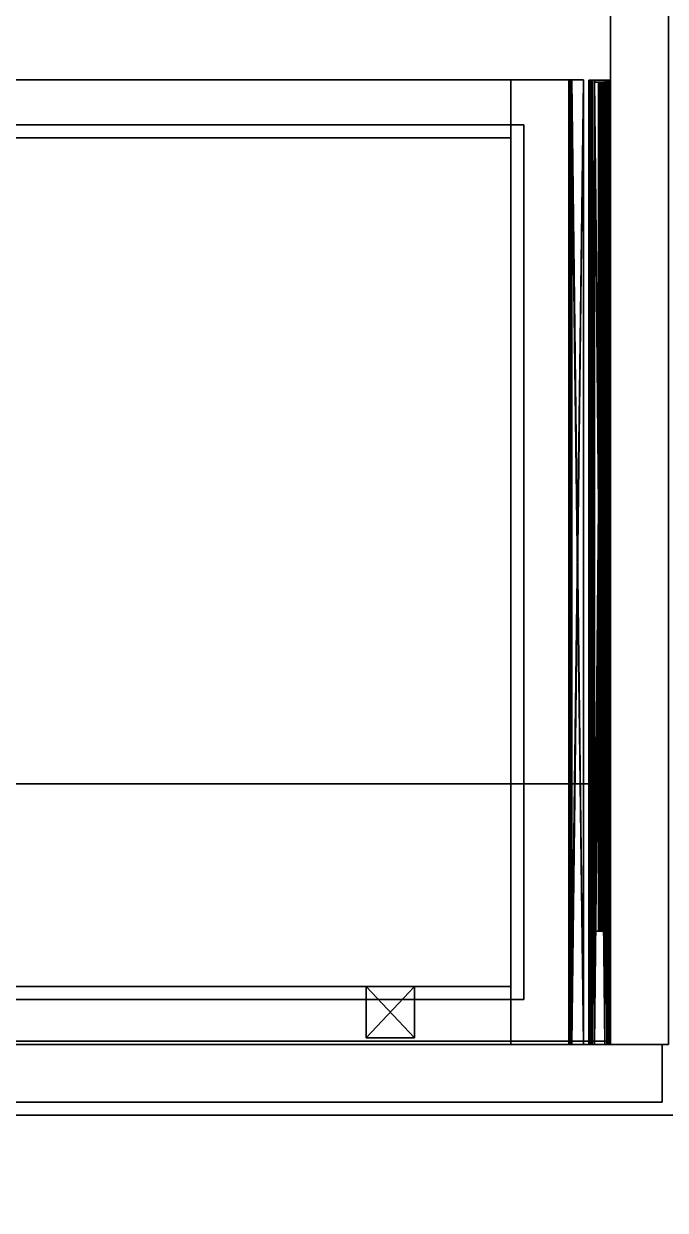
# Model space of a CAD drawing. Extents: x 0 to 5304, y -4676 to 0.
# Drawn here: x 4803.4 to 5002.9, y -1749.6 to -1380.5 of the extents above; entities that cross this region are included whole.
import ezdxf

# ---------------------------------------------------------------- set-up
doc = ezdxf.new("R2010")
doc.units = 0
for name, color, linetype in [('LAYER0', 7, 'CONTINUOUS'), ('LAYER10', 7, 'CONTINUOUS'), ('LAYER150', 45, 'CONTINUOUS'), ('LAYER20', 7, 'CONTINUOUS'), ('LAYER22', 7, 'CONTINUOUS'), ('LAYER24', 45, 'CONTINUOUS'), ('LAYER25', 7, 'CONTINUOUS'), ('LAYER26', 7, 'CONTINUOUS'), ('LAYER27', 253, 'CONTINUOUS'), ('LAYER32', 7, 'CONTINUOUS'), ('LAYER33', 254, 'CONTINUOUS'), ('LAYER35', 7, 'CONTINUOUS'), ('LAYER36', 7, 'CONTINUOUS')]:
    doc.layers.add(name, color=color, linetype=linetype)

msp = doc.modelspace()

# ---------------------------------------------------------------- linework, layer by layer
at = {"layer": 'LAYER0'}
for points, invisible_edges in [([(5113.88, -1170), (2029.89, -3014), (2029.89, -1170), (5113.88, -1170)], 1), ([(5263.88, -4676.25), (2029.89, -3014), (5113.88, -1170), (5263.88, -4676.25)], 7), ([(2029.89, -3014, 5), (5263.88, -4676.25, 5), (2029.89, -1170, 5), (2029.89, -3014, 5)], 3), ([(2029.89, -1170, 5), (5263.88, -4676.25, 5), (5113.88, -1170, 5), (2029.89, -1170, 5)], 3)]:
    msp.add_3dface(points, dxfattribs=dict(at, invisible_edges=invisible_edges))
at = {"layer": 'LAYER10', "invisible_edges": 1}
for points in [[(4985.885, -1320, 226), (4321.885, -1698, 226), (4321.885, -1320, 226), (4985.885, -1320, 226)], [(4321.885, -1698, 226), (4985.885, -1320, 226), (4985.885, -1698, 226), (4321.885, -1698, 226)], [(4985.885, -1698, 244), (4321.885, -1320, 244), (4321.885, -1698, 244), (4985.885, -1698, 244)], [(4321.885, -1320, 244), (4985.885, -1698, 244), (4985.885, -1320, 244), (4321.885, -1320, 244)], [(4985.885, -1320, 226), (4985.885, -1698, 244), (4985.885, -1698, 226), (4985.885, -1320, 226)], [(4985.885, -1698, 244), (4985.885, -1320, 226), (4985.885, -1320, 244), (4985.885, -1698, 244)], [(4985.885, -1698, 244), (4321.885, -1698, 226), (4985.885, -1698, 226), (4985.885, -1698, 244)], [(4321.885, -1698, 226), (4985.885, -1698, 244), (4321.885, -1698, 244), (4321.885, -1698, 226)]]:
    msp.add_3dface(points, dxfattribs=at)
at = {"layer": 'LAYER150'}
for points, invisible_edges in [([(5253.885, -1320, 525), (3600.885, -1720, 525), (3600.885, -1320, 525), (5253.885, -1320, 525)], 1), ([(3600.885, -1720, 525), (5253.885, -1320, 525), (5098.885, -1720, 525), (3600.885, -1720, 525)], 3), ([(5098.885, -1720, 543), (3600.885, -1320, 543), (3600.885, -1720, 543), (5098.885, -1720, 543)], 1), ([(3600.885, -1320, 543), (5098.885, -1720, 543), (5253.885, -1320, 543), (3600.885, -1320, 543)], 3), ([(5098.885, -1720, 543), (3600.885, -1720, 525), (5098.885, -1720, 525), (5098.885, -1720, 543)], 1), ([(3600.885, -1720, 525), (5098.885, -1720, 543), (3600.885, -1720, 543), (3600.885, -1720, 525)], 1)]:
    msp.add_3dface(points, dxfattribs=dict(at, invisible_edges=invisible_edges))
at = {"layer": 'LAYER20', "invisible_edges": 1}
for points in [[(4985.885, -1320, 225), (4985.885, -1698, 525), (4985.885, -1320, 525), (4985.885, -1320, 225)], [(4985.885, -1698, 525), (4985.885, -1320, 225), (4985.885, -1698, 225), (4985.885, -1698, 525)], [(4985.885, -1320, 225), (5003.885, -1698, 225), (4985.885, -1698, 225), (4985.885, -1320, 225)], [(5003.885, -1698, 225), (4985.885, -1320, 225), (5003.885, -1320, 225), (5003.885, -1698, 225)], [(5003.885, -1320, 525), (4985.885, -1698, 525), (5003.885, -1698, 525), (5003.885, -1320, 525)], [(4985.885, -1698, 525), (5003.885, -1320, 525), (4985.885, -1320, 525), (4985.885, -1698, 525)], [(5003.885, -1698, 225), (4985.885, -1698, 525), (4985.885, -1698, 225), (5003.885, -1698, 225)], [(4985.885, -1698, 525), (5003.885, -1698, 225), (5003.885, -1698, 525), (4985.885, -1698, 525)]]:
    msp.add_3dface(points, dxfattribs=at)
at = {"layer": 'LAYER22', "invisible_edges": 1}
for points in [[(4985.885, -1617, 506.5), (4321.885, -1697, 506.5), (4321.885, -1617, 506.5), (4985.885, -1617, 506.5)], [(4321.885, -1697, 506.5), (4985.885, -1617, 506.5), (4985.885, -1697, 506.5), (4321.885, -1697, 506.5)], [(4321.885, -1617, 524.5), (4985.885, -1617, 506.5), (4321.885, -1617, 506.5), (4321.885, -1617, 524.5)], [(4985.885, -1617, 506.5), (4321.885, -1617, 524.5), (4985.885, -1617, 524.5), (4985.885, -1617, 506.5)], [(4985.885, -1697, 524.5), (4321.885, -1617, 524.5), (4321.885, -1697, 524.5), (4985.885, -1697, 524.5)], [(4321.885, -1617, 524.5), (4985.885, -1697, 524.5), (4985.885, -1617, 524.5), (4321.885, -1617, 524.5)], [(4985.885, -1617, 506.5), (4985.885, -1697, 524.5), (4985.885, -1697, 506.5), (4985.885, -1617, 506.5)], [(4985.885, -1697, 524.5), (4985.885, -1617, 506.5), (4985.885, -1617, 524.5), (4985.885, -1697, 524.5)], [(4985.885, -1697, 524.5), (4321.885, -1697, 506.5), (4985.885, -1697, 506.5), (4985.885, -1697, 524.5)], [(4321.885, -1697, 506.5), (4985.885, -1697, 524.5), (4321.885, -1697, 524.5), (4321.885, -1697, 506.5)]]:
    msp.add_3dface(points, dxfattribs=at)
at = {"layer": 'LAYER24', "invisible_edges": 1}
for points in [[(4305.885, -1698, 522), (5001.885, -1698, 228), (4305.885, -1698, 228), (4305.885, -1698, 522)], [(5001.885, -1698, 228), (4305.885, -1698, 522), (5001.885, -1698, 522), (5001.885, -1698, 228)], [(4305.885, -1716, 228), (5001.885, -1698, 228), (5001.885, -1716, 228), (4305.885, -1716, 228)], [(5001.885, -1698, 228), (4305.885, -1716, 228), (4305.885, -1698, 228), (5001.885, -1698, 228)], [(4305.885, -1698, 522), (5001.885, -1716, 522), (5001.885, -1698, 522), (4305.885, -1698, 522)], [(5001.885, -1716, 522), (4305.885, -1698, 522), (4305.885, -1716, 522), (5001.885, -1716, 522)], [(5001.885, -1716, 522), (5001.885, -1698, 228), (5001.885, -1698, 522), (5001.885, -1716, 522)], [(5001.885, -1698, 228), (5001.885, -1716, 522), (5001.885, -1716, 228), (5001.885, -1698, 228)], [(5001.885, -1716, 522), (4305.885, -1716, 228), (5001.885, -1716, 228), (5001.885, -1716, 522)], [(4305.885, -1716, 228), (5001.885, -1716, 522), (4305.885, -1716, 522), (4305.885, -1716, 228)]]:
    msp.add_3dface(points, dxfattribs=at)
at = {"layer": 'LAYER25', "invisible_edges": 1}
for points in [[(4954.885, -1398, 500), (4352.885, -1398, 250), (4352.885, -1398, 500), (4954.885, -1398, 500)], [(4352.885, -1398, 250), (4954.885, -1398, 500), (4954.885, -1398, 250), (4352.885, -1398, 250)], [(4954.885, -1416, 250), (4352.885, -1398, 250), (4954.885, -1398, 250), (4954.885, -1416, 250)], [(4352.885, -1398, 250), (4954.885, -1416, 250), (4352.885, -1416, 250), (4352.885, -1398, 250)], [(4352.885, -1416, 500), (4954.885, -1398, 500), (4352.885, -1398, 500), (4352.885, -1416, 500)], [(4954.885, -1398, 500), (4352.885, -1416, 500), (4954.885, -1416, 500), (4954.885, -1398, 500)], [(4954.885, -1398, 500), (4954.885, -1416, 250), (4954.885, -1398, 250), (4954.885, -1398, 500)], [(4954.885, -1416, 250), (4954.885, -1398, 500), (4954.885, -1416, 500), (4954.885, -1416, 250)], [(4954.885, -1416, 250), (4352.885, -1416, 500), (4352.885, -1416, 250), (4954.885, -1416, 250)], [(4352.885, -1416, 500), (4954.885, -1416, 250), (4954.885, -1416, 500), (4352.885, -1416, 500)]]:
    msp.add_3dface(points, dxfattribs=at)
at = {"layer": 'LAYER26', "invisible_edges": 1}
for points in [[(4352.885, -1680, 250), (4954.885, -1698, 250), (4352.885, -1698, 250), (4352.885, -1680, 250)], [(4954.885, -1698, 250), (4352.885, -1680, 250), (4954.885, -1680, 250), (4954.885, -1698, 250)], [(4954.885, -1680, 500), (4352.885, -1698, 500), (4954.885, -1698, 500), (4954.885, -1680, 500)], [(4352.885, -1698, 500), (4954.885, -1680, 500), (4352.885, -1680, 500), (4352.885, -1698, 500)], [(4352.885, -1680, 250), (4954.885, -1680, 500), (4954.885, -1680, 250), (4352.885, -1680, 250)], [(4954.885, -1680, 500), (4352.885, -1680, 250), (4352.885, -1680, 500), (4954.885, -1680, 500)], [(4954.885, -1680, 500), (4954.885, -1698, 250), (4954.885, -1680, 250), (4954.885, -1680, 500)], [(4954.885, -1698, 250), (4954.885, -1680, 500), (4954.885, -1698, 500), (4954.885, -1698, 250)], [(4352.885, -1698, 500), (4954.885, -1698, 250), (4954.885, -1698, 500), (4352.885, -1698, 500)], [(4954.885, -1698, 250), (4352.885, -1698, 500), (4352.885, -1698, 250), (4954.885, -1698, 250)]]:
    msp.add_3dface(points, dxfattribs=at)
at = {"layer": 'LAYER27'}
for points in [[(4924.885, -1696, 360), (4909.885, -1696, 360), (4924.885, -1680, 360), (4924.885, -1696, 360)], [(4924.885, -1680, 360), (4909.885, -1696, 360), (4909.885, -1680, 360), (4924.885, -1680, 360)], [(4924.885, -1680, 360), (4909.885, -1680, 360), (4924.885, -1680, 375), (4924.885, -1680, 360)], [(4924.885, -1680, 375), (4909.885, -1680, 360), (4909.885, -1680, 375), (4924.885, -1680, 375)], [(4924.885, -1680, 375), (4909.885, -1680, 375), (4924.885, -1696, 375), (4924.885, -1680, 375)], [(4924.885, -1696, 375), (4909.885, -1680, 375), (4909.885, -1696, 375), (4924.885, -1696, 375)], [(4909.885, -1696, 360), (4909.885, -1696, 375), (4909.885, -1680, 360), (4909.885, -1696, 360)], [(4909.885, -1680, 360), (4909.885, -1696, 375), (4909.885, -1680, 375), (4909.885, -1680, 360)], [(4924.885, -1680, 360), (4924.885, -1680, 375), (4924.885, -1696, 360), (4924.885, -1680, 360)], [(4924.885, -1696, 360), (4924.885, -1680, 375), (4924.885, -1696, 375), (4924.885, -1696, 360)], [(4924.885, -1696, 360), (4924.885, -1696, 375), (4909.885, -1696, 360), (4924.885, -1696, 360)], [(4909.885, -1696, 360), (4924.885, -1696, 375), (4909.885, -1696, 375), (4909.885, -1696, 360)]]:
    msp.add_3dface(points, dxfattribs=at)
at = {"layer": 'LAYER32', "invisible_edges": 1}
for points in [[(4954.885, -1698, 250), (4972.885, -1398, 250), (4972.885, -1698, 250), (4954.885, -1698, 250)], [(4972.885, -1398, 250), (4954.885, -1698, 250), (4954.885, -1398, 250), (4972.885, -1398, 250)], [(4954.885, -1398, 500), (4972.885, -1398, 250), (4954.885, -1398, 250), (4954.885, -1398, 500)], [(4972.885, -1398, 250), (4954.885, -1398, 500), (4972.885, -1398, 500), (4972.885, -1398, 250)], [(4954.885, -1398, 500), (4972.885, -1698, 500), (4972.885, -1398, 500), (4954.885, -1398, 500)], [(4972.885, -1698, 500), (4954.885, -1398, 500), (4954.885, -1698, 500), (4972.885, -1698, 500)], [(4954.885, -1698, 250), (4954.885, -1398, 500), (4954.885, -1398, 250), (4954.885, -1698, 250)], [(4954.885, -1398, 500), (4954.885, -1698, 250), (4954.885, -1698, 500), (4954.885, -1398, 500)], [(4972.885, -1698, 500), (4972.885, -1398, 250), (4972.885, -1398, 500), (4972.885, -1698, 500)], [(4972.885, -1398, 250), (4972.885, -1698, 500), (4972.885, -1698, 250), (4972.885, -1398, 250)], [(4972.885, -1698, 500), (4954.885, -1698, 250), (4972.885, -1698, 250), (4972.885, -1698, 500)], [(4954.885, -1698, 250), (4972.885, -1698, 500), (4954.885, -1698, 500), (4954.885, -1698, 250)]]:
    msp.add_3dface(points, dxfattribs=at)
at = {"layer": 'LAYER33'}
for points in [[(4972.935, -1698, 364.3), (4972.935, -1398, 364.3), (4973.135, -1398, 363.74), (4972.935, -1698, 364.3)], [(4972.935, -1698, 364.3), (4973.135, -1398, 363.74), (4973.135, -1698, 363.74), (4972.935, -1698, 364.3)], [(4973.135, -1698, 386.74), (4973.135, -1398, 386.74), (4972.935, -1398, 386.19), (4973.135, -1698, 386.74)], [(4973.135, -1698, 386.74), (4972.935, -1398, 386.19), (4972.935, -1698, 386.19), (4973.135, -1698, 386.74)], [(4972.935, -1698, 364.3), (4972.935, -1698, 386.19), (4972.935, -1398, 386.19), (4972.935, -1698, 364.3)], [(4972.935, -1698, 364.3), (4972.935, -1398, 386.19), (4972.935, -1398, 364.3), (4972.935, -1698, 364.3)], [(4973.135, -1698, 363.74), (4973.135, -1398, 363.74), (4973.615, -1398, 363.5), (4973.135, -1698, 363.74)], [(4973.135, -1698, 363.74), (4973.615, -1398, 363.5), (4973.615, -1698, 363.5), (4973.135, -1698, 363.74)], [(4973.615, -1698, 386.98), (4973.615, -1398, 386.98), (4973.135, -1398, 386.74), (4973.615, -1698, 386.98)], [(4973.615, -1698, 386.98), (4973.135, -1398, 386.74), (4973.135, -1698, 386.74), (4973.615, -1698, 386.98)], [(4977.435, -1698, 363.5), (4973.615, -1698, 363.5), (4973.615, -1398, 363.5), (4977.435, -1698, 363.5)], [(4977.435, -1698, 363.5), (4973.615, -1398, 363.5), (4977.435, -1398, 363.5), (4977.435, -1698, 363.5)], [(4973.615, -1698, 386.98), (4977.435, -1698, 386.98), (4977.435, -1398, 386.98), (4973.615, -1698, 386.98)], [(4973.615, -1698, 386.98), (4977.435, -1398, 386.98), (4973.615, -1398, 386.98), (4973.615, -1698, 386.98)], [(4973.825, -1698, 364.53), (4977.435, -1698, 364.53), (4977.435, -1398, 364.53), (4973.825, -1698, 364.53)], [(4973.825, -1698, 364.53), (4977.435, -1398, 364.53), (4973.825, -1398, 364.53), (4973.825, -1698, 364.53)], [(4973.825, -1698, 385.94), (4973.825, -1698, 364.53), (4973.825, -1398, 364.53), (4973.825, -1698, 385.94)], [(4973.825, -1698, 385.94), (4973.825, -1398, 364.53), (4973.825, -1398, 385.94), (4973.825, -1698, 385.94)], [(4977.435, -1698, 385.94), (4973.825, -1698, 385.94), (4973.825, -1398, 385.94), (4977.435, -1698, 385.94)], [(4977.435, -1698, 385.94), (4973.825, -1398, 385.94), (4977.435, -1398, 385.94), (4977.435, -1698, 385.94)], [(4977.435, -1698, 364.53), (4977.435, -1698, 363.5), (4977.435, -1398, 363.5), (4977.435, -1698, 364.53)], [(4977.435, -1698, 364.53), (4977.435, -1398, 363.5), (4977.435, -1398, 364.53), (4977.435, -1698, 364.53)], [(4977.435, -1698, 386.98), (4977.435, -1698, 385.94), (4977.435, -1398, 385.94), (4977.435, -1698, 386.98)], [(4977.435, -1698, 386.98), (4977.435, -1398, 385.94), (4977.435, -1398, 386.98), (4977.435, -1698, 386.98)]]:
    msp.add_3dface(points, dxfattribs=at)
at = {"layer": 'LAYER35'}
for points in [[(4979.075, -1398.01, 358.7), (4979.075, -1698, 358.7), (4979.605, -1698, 357.14), (4979.075, -1398.01, 358.7)], [(4979.075, -1398.01, 358.7), (4979.605, -1698, 357.14), (4979.605, -1398.01, 357.14), (4979.075, -1398.01, 358.7)], [(4979.075, -1698, 360.9), (4979.075, -1698, 358.7), (4979.075, -1398.01, 358.7), (4979.075, -1698, 360.9)], [(4979.075, -1698, 360.9), (4979.075, -1398.01, 358.7), (4979.075, -1398.01, 360.9), (4979.075, -1698, 360.9)], [(4979.965, -1698, 360.9), (4979.075, -1698, 360.9), (4979.075, -1398.01, 360.9), (4979.965, -1698, 360.9)], [(4979.965, -1698, 360.9), (4979.075, -1398.01, 360.9), (4979.965, -1398.01, 360.9), (4979.965, -1698, 360.9)], [(4979.075, -1698, 396), (4979.965, -1698, 396), (4979.965, -1398.01, 396), (4979.075, -1698, 396)], [(4979.075, -1698, 396), (4979.965, -1398.01, 396), (4979.075, -1398.01, 396), (4979.075, -1698, 396)], [(4979.075, -1698, 399.3), (4979.075, -1698, 396), (4979.075, -1398.01, 396), (4979.075, -1698, 399.3)], [(4979.075, -1698, 399.3), (4979.075, -1398.01, 396), (4979.075, -1398.01, 399.3), (4979.075, -1698, 399.3)], [(4979.605, -1398.01, 400.85), (4979.605, -1698, 400.85), (4979.075, -1698, 399.3), (4979.605, -1398.01, 400.85)], [(4979.605, -1398.01, 400.85), (4979.075, -1698, 399.3), (4979.075, -1398.01, 399.3), (4979.605, -1398.01, 400.85)], [(4979.075, -1698, 396), (4979.075, -1398.01, 396), (4979.965, -1398.01, 396), (4979.075, -1698, 396)], [(4979.075, -1698, 399.3), (4979.075, -1398.01, 399.3), (4979.075, -1398.01, 396), (4979.075, -1698, 399.3)], [(4979.605, -1398.01, 400.85), (4979.075, -1398.01, 399.3), (4979.075, -1698, 399.3), (4979.605, -1398.01, 400.85)], [(4979.605, -1398.01, 400.85), (4979.075, -1698, 399.3), (4979.605, -1698, 400.85), (4979.605, -1398.01, 400.85)], [(4979.075, -1698, 399.3), (4979.075, -1398.01, 396), (4979.075, -1698, 396), (4979.075, -1698, 399.3)], [(4979.075, -1698, 396), (4979.965, -1398.01, 396), (4979.965, -1698, 396), (4979.075, -1698, 396)], [(4979.965, -1698, 360.9), (4979.075, -1398.01, 360.9), (4979.075, -1698, 360.9), (4979.965, -1698, 360.9)], [(4979.075, -1698, 360.9), (4979.075, -1398.01, 358.7), (4979.075, -1698, 358.7), (4979.075, -1698, 360.9)], [(4979.075, -1398.01, 358.7), (4979.605, -1698, 357.14), (4979.075, -1698, 358.7), (4979.075, -1398.01, 358.7)], [(4979.965, -1698, 360.9), (4979.965, -1398.01, 360.9), (4979.075, -1398.01, 360.9), (4979.965, -1698, 360.9)], [(4979.075, -1698, 360.9), (4979.075, -1398.01, 360.9), (4979.075, -1398.01, 358.7), (4979.075, -1698, 360.9)], [(4979.075, -1398.01, 358.7), (4979.605, -1398.01, 357.14), (4979.605, -1698, 357.14), (4979.075, -1398.01, 358.7)], [(4979.605, -1398.01, 357.14), (4979.605, -1698, 357.14), (4980.865, -1698, 356.5), (4979.605, -1398.01, 357.14)], [(4979.605, -1398.01, 357.14), (4980.865, -1698, 356.5), (4980.865, -1398.01, 356.5), (4979.605, -1398.01, 357.14)], [(4980.865, -1698, 401.5), (4979.605, -1698, 400.85), (4979.605, -1398.01, 400.85), (4980.865, -1698, 401.5)], [(4980.865, -1698, 401.5), (4979.605, -1398.01, 400.85), (4980.865, -1398.01, 401.5), (4980.865, -1698, 401.5)], [(4980.865, -1698, 401.5), (4980.865, -1398.01, 401.5), (4979.605, -1398.01, 400.85), (4980.865, -1698, 401.5)], [(4980.865, -1698, 401.5), (4979.605, -1398.01, 400.85), (4979.605, -1698, 400.85), (4980.865, -1698, 401.5)], [(4979.605, -1398.01, 357.14), (4980.865, -1698, 356.5), (4979.605, -1698, 357.14), (4979.605, -1398.01, 357.14)], [(4979.605, -1398.01, 357.14), (4980.865, -1398.01, 356.5), (4980.865, -1698, 356.5), (4979.605, -1398.01, 357.14)], [(4979.965, -1698, 358.7), (4979.965, -1398.01, 358.7), (4980.235, -1398.01, 357.92), (4979.965, -1698, 358.7)], [(4979.965, -1698, 358.7), (4980.235, -1398.01, 357.92), (4980.235, -1698, 357.92), (4979.965, -1698, 358.7)], [(4979.965, -1698, 358.7), (4979.965, -1698, 360.9), (4979.965, -1398.01, 360.9), (4979.965, -1698, 358.7)], [(4979.965, -1698, 358.7), (4979.965, -1398.01, 360.9), (4979.965, -1398.01, 358.7), (4979.965, -1698, 358.7)], [(4980.235, -1698, 400.08), (4980.235, -1398.01, 400.08), (4979.965, -1398.01, 399.3), (4980.235, -1698, 400.08)], [(4980.235, -1698, 400.08), (4979.965, -1398.01, 399.3), (4979.965, -1698, 399.3), (4980.235, -1698, 400.08)], [(4979.965, -1698, 396), (4979.965, -1698, 399.3), (4979.965, -1398.01, 399.3), (4979.965, -1698, 396)], [(4979.965, -1698, 396), (4979.965, -1398.01, 399.3), (4979.965, -1398.01, 396), (4979.965, -1698, 396)], [(4979.965, -1698, 396), (4979.965, -1398.01, 396), (4979.965, -1398.01, 399.3), (4979.965, -1698, 396)], [(4980.235, -1698, 400.08), (4979.965, -1398.01, 399.3), (4980.235, -1398.01, 400.08), (4980.235, -1698, 400.08)], [(4979.965, -1698, 396), (4979.965, -1398.01, 399.3), (4979.965, -1698, 399.3), (4979.965, -1698, 396)], [(4980.235, -1698, 400.08), (4979.965, -1698, 399.3), (4979.965, -1398.01, 399.3), (4980.235, -1698, 400.08)], [(4979.965, -1698, 358.7), (4979.965, -1398.01, 360.9), (4979.965, -1698, 360.9), (4979.965, -1698, 358.7)], [(4979.965, -1698, 358.7), (4980.235, -1698, 357.92), (4980.235, -1398.01, 357.92), (4979.965, -1698, 358.7)], [(4979.965, -1698, 358.7), (4979.965, -1398.01, 358.7), (4979.965, -1398.01, 360.9), (4979.965, -1698, 358.7)], [(4979.965, -1698, 358.7), (4980.235, -1398.01, 357.92), (4979.965, -1398.01, 358.7), (4979.965, -1698, 358.7)], [(4980.235, -1698, 357.92), (4980.235, -1398.01, 357.92), (4980.865, -1398.01, 357.6), (4980.235, -1698, 357.92)], [(4980.235, -1698, 357.92), (4980.865, -1398.01, 357.6), (4980.865, -1698, 357.6), (4980.235, -1698, 357.92)], [(4980.865, -1698, 400.4), (4980.865, -1398.01, 400.4), (4980.235, -1398.01, 400.08), (4980.865, -1698, 400.4)], [(4980.865, -1698, 400.4), (4980.235, -1398.01, 400.08), (4980.235, -1698, 400.08), (4980.865, -1698, 400.4)], [(4980.865, -1698, 400.4), (4980.235, -1398.01, 400.08), (4980.865, -1398.01, 400.4), (4980.865, -1698, 400.4)], [(4980.865, -1698, 400.4), (4980.235, -1698, 400.08), (4980.235, -1398.01, 400.08), (4980.865, -1698, 400.4)], [(4980.235, -1698, 357.92), (4980.865, -1698, 357.6), (4980.865, -1398.01, 357.6), (4980.235, -1698, 357.92)], [(4980.235, -1698, 357.92), (4980.865, -1398.01, 357.6), (4980.235, -1398.01, 357.92), (4980.235, -1698, 357.92)], [(4980.855, -1398.66, 360.69), (4980.855, -1662.84, 360.69), (4983.395, -1662.84, 360.29), (4980.855, -1398.66, 360.69)], [(4980.855, -1398.66, 360.69), (4983.395, -1662.84, 360.29), (4983.395, -1398.66, 360.29), (4980.855, -1398.66, 360.69)], [(4980.915, -1398.66, 361.72), (4980.915, -1662.84, 361.72), (4980.855, -1662.84, 360.69), (4980.915, -1398.66, 361.72)], [(4980.915, -1398.66, 361.72), (4980.855, -1662.84, 360.69), (4980.855, -1398.66, 360.69), (4980.915, -1398.66, 361.72)], [(4980.855, -1398.66, 386.9), (4980.855, -1662.84, 386.9), (4980.915, -1662.84, 385.87), (4980.855, -1398.66, 386.9)], [(4980.855, -1398.66, 386.9), (4980.915, -1662.84, 385.87), (4980.915, -1398.66, 385.87), (4980.855, -1398.66, 386.9)], [(4983.395, -1398.66, 387.3), (4983.395, -1662.84, 387.3), (4980.855, -1662.84, 386.9), (4983.395, -1398.66, 387.3)], [(4983.395, -1398.66, 387.3), (4980.855, -1662.84, 386.9), (4980.855, -1398.66, 386.9), (4983.395, -1398.66, 387.3)], [(4983.395, -1398.66, 387.3), (4980.855, -1662.84, 386.9), (4983.395, -1662.84, 387.3), (4983.395, -1398.66, 387.3)], [(4980.855, -1398.66, 386.9), (4980.915, -1662.84, 385.87), (4980.855, -1662.84, 386.9), (4980.855, -1398.66, 386.9)], [(4980.855, -1398.66, 360.69), (4983.395, -1662.84, 360.29), (4980.855, -1662.84, 360.69), (4980.855, -1398.66, 360.69)], [(4980.915, -1398.66, 361.72), (4980.855, -1662.84, 360.69), (4980.915, -1662.84, 361.72), (4980.915, -1398.66, 361.72)], [(4980.855, -1398.66, 386.9), (4980.915, -1398.66, 385.87), (4980.915, -1662.84, 385.87), (4980.855, -1398.66, 386.9)], [(4983.395, -1398.66, 387.3), (4980.855, -1398.66, 386.9), (4980.855, -1662.84, 386.9), (4983.395, -1398.66, 387.3)], [(4980.855, -1398.66, 360.69), (4983.395, -1398.66, 360.29), (4983.395, -1662.84, 360.29), (4980.855, -1398.66, 360.69)], [(4980.915, -1398.66, 361.72), (4980.855, -1398.66, 360.69), (4980.855, -1662.84, 360.69), (4980.915, -1398.66, 361.72)], [(4984.085, -1698, 357.6), (4980.865, -1698, 357.6), (4980.865, -1398.01, 357.6), (4984.085, -1698, 357.6)], [(4984.085, -1698, 357.6), (4980.865, -1398.01, 357.6), (4984.085, -1398.01, 357.6), (4984.085, -1698, 357.6)], [(4980.865, -1698, 356.5), (4984.085, -1698, 356.5), (4984.085, -1398.01, 356.5), (4980.865, -1698, 356.5)], [(4980.865, -1698, 356.5), (4984.085, -1398.01, 356.5), (4980.865, -1398.01, 356.5), (4980.865, -1698, 356.5)], [(4980.865, -1698, 400.4), (4984.085, -1698, 400.4), (4984.085, -1398.01, 400.4), (4980.865, -1698, 400.4)], [(4980.865, -1698, 400.4), (4984.085, -1398.01, 400.4), (4980.865, -1398.01, 400.4), (4980.865, -1698, 400.4)], [(4984.085, -1698, 401.5), (4980.865, -1698, 401.5), (4980.865, -1398.01, 401.5), (4984.085, -1698, 401.5)], [(4984.085, -1698, 401.5), (4980.865, -1398.01, 401.5), (4984.085, -1398.01, 401.5), (4984.085, -1698, 401.5)], [(4984.085, -1698, 401.5), (4984.085, -1398.01, 401.5), (4980.865, -1398.01, 401.5), (4984.085, -1698, 401.5)], [(4980.865, -1698, 400.4), (4980.865, -1398.01, 400.4), (4984.085, -1398.01, 400.4), (4980.865, -1698, 400.4)], [(4984.085, -1698, 401.5), (4980.865, -1398.01, 401.5), (4980.865, -1698, 401.5), (4984.085, -1698, 401.5)], [(4980.865, -1698, 400.4), (4984.085, -1398.01, 400.4), (4984.085, -1698, 400.4), (4980.865, -1698, 400.4)], [(4984.085, -1698, 357.6), (4980.865, -1398.01, 357.6), (4980.865, -1698, 357.6), (4984.085, -1698, 357.6)], [(4980.865, -1698, 356.5), (4984.085, -1398.01, 356.5), (4984.085, -1698, 356.5), (4980.865, -1698, 356.5)], [(4984.085, -1698, 357.6), (4984.085, -1398.01, 357.6), (4980.865, -1398.01, 357.6), (4984.085, -1698, 357.6)], [(4980.865, -1698, 356.5), (4980.865, -1398.01, 356.5), (4984.085, -1398.01, 356.5), (4980.865, -1698, 356.5)], [(4983.455, -1398.66, 361.33), (4983.455, -1662.84, 361.33), (4980.915, -1662.84, 361.72), (4983.455, -1398.66, 361.33)], [(4983.455, -1398.66, 361.33), (4980.915, -1662.84, 361.72), (4980.915, -1398.66, 361.72), (4983.455, -1398.66, 361.33)], [(4980.915, -1398.66, 385.87), (4980.915, -1662.84, 385.87), (4983.415, -1662.84, 386.26), (4980.915, -1398.66, 385.87)], [(4980.915, -1398.66, 385.87), (4983.415, -1662.84, 386.26), (4983.415, -1398.66, 386.26), (4980.915, -1398.66, 385.87)], [(4980.915, -1398.66, 385.87), (4983.415, -1662.84, 386.26), (4980.915, -1662.84, 385.87), (4980.915, -1398.66, 385.87)], [(4983.455, -1398.66, 361.33), (4980.915, -1662.84, 361.72), (4983.455, -1662.84, 361.33), (4983.455, -1398.66, 361.33)], [(4980.915, -1398.66, 385.87), (4983.415, -1398.66, 386.26), (4983.415, -1662.84, 386.26), (4980.915, -1398.66, 385.87)], [(4983.455, -1398.66, 361.33), (4980.915, -1398.66, 361.72), (4980.915, -1662.84, 361.72), (4983.455, -1398.66, 361.33)], [(4982.155, -1398.66, 367.28), (4982.155, -1662.84, 367.28), (4982.545, -1662.84, 365.82), (4982.155, -1398.66, 367.28)], [(4982.155, -1398.66, 367.28), (4982.545, -1662.84, 365.82), (4982.545, -1398.66, 365.82), (4982.155, -1398.66, 367.28)], [(4982.155, -1398.66, 367.28), (4982.155, -1398.66, 373.15), (4982.155, -1662.84, 373.15), (4982.155, -1398.66, 367.28)], [(4982.155, -1398.66, 367.28), (4982.155, -1662.84, 373.15), (4982.155, -1662.84, 367.28), (4982.155, -1398.66, 367.28)], [(4982.545, -1398.66, 374.62), (4982.545, -1662.84, 374.62), (4982.155, -1662.84, 373.15), (4982.545, -1398.66, 374.62)], [(4982.545, -1398.66, 374.62), (4982.155, -1662.84, 373.15), (4982.155, -1398.66, 373.15), (4982.545, -1398.66, 374.62)], [(4982.545, -1398.66, 374.62), (4982.155, -1662.84, 373.15), (4982.545, -1662.84, 374.62), (4982.545, -1398.66, 374.62)], [(4982.155, -1398.66, 367.28), (4982.155, -1662.84, 367.28), (4982.155, -1662.84, 373.15), (4982.155, -1398.66, 367.28)], [(4982.155, -1398.66, 367.28), (4982.545, -1662.84, 365.82), (4982.155, -1662.84, 367.28), (4982.155, -1398.66, 367.28)], [(4982.155, -1398.66, 367.28), (4982.155, -1662.84, 373.15), (4982.155, -1398.66, 373.15), (4982.155, -1398.66, 367.28)], [(4982.545, -1398.66, 374.62), (4982.155, -1398.66, 373.15), (4982.155, -1662.84, 373.15), (4982.545, -1398.66, 374.62)], [(4982.155, -1398.66, 367.28), (4982.545, -1398.66, 365.82), (4982.545, -1662.84, 365.82), (4982.155, -1398.66, 367.28)], [(4982.545, -1398.66, 365.82), (4982.545, -1662.84, 365.82), (4983.585, -1662.84, 364.85), (4982.545, -1398.66, 365.82)], [(4982.545, -1398.66, 365.82), (4983.585, -1662.84, 364.85), (4983.585, -1398.66, 364.85), (4982.545, -1398.66, 365.82)], [(4983.585, -1398.66, 383.18), (4983.585, -1662.84, 383.18), (4982.545, -1662.84, 374.62), (4983.585, -1398.66, 383.18)], [(4983.585, -1398.66, 383.18), (4982.545, -1662.84, 374.62), (4982.545, -1398.66, 374.62), (4983.585, -1398.66, 383.18)], [(4983.585, -1398.66, 383.18), (4982.545, -1662.84, 374.62), (4983.585, -1662.84, 383.18), (4983.585, -1398.66, 383.18)], [(4982.545, -1398.66, 365.82), (4983.585, -1662.84, 364.85), (4982.545, -1662.84, 365.82), (4982.545, -1398.66, 365.82)], [(4983.585, -1398.66, 383.18), (4982.545, -1398.66, 374.62), (4982.545, -1662.84, 374.62), (4983.585, -1398.66, 383.18)], [(4982.545, -1398.66, 365.82), (4983.585, -1398.66, 364.85), (4983.585, -1662.84, 364.85), (4982.545, -1398.66, 365.82)], [(4983.285, -1662.84, 374.04), (4983.285, -1398.66, 374.04), (4983.055, -1398.66, 373.15), (4983.285, -1662.84, 374.04)], [(4983.285, -1662.84, 374.04), (4983.055, -1398.66, 373.15), (4983.055, -1662.84, 373.15), (4983.285, -1662.84, 374.04)], [(4983.055, -1398.66, 373.15), (4983.055, -1398.66, 367.28), (4983.055, -1662.84, 367.28), (4983.055, -1398.66, 373.15)], [(4983.055, -1398.66, 373.15), (4983.055, -1662.84, 367.28), (4983.055, -1662.84, 373.15), (4983.055, -1398.66, 373.15)], [(4983.055, -1662.84, 367.28), (4983.055, -1398.66, 367.28), (4983.285, -1398.66, 366.39), (4983.055, -1662.84, 367.28)], [(4983.055, -1662.84, 367.28), (4983.285, -1398.66, 366.39), (4983.285, -1662.84, 366.39), (4983.055, -1662.84, 367.28)], [(4983.285, -1662.84, 374.04), (4983.055, -1662.84, 373.15), (4983.055, -1398.66, 373.15), (4983.285, -1662.84, 374.04)], [(4983.055, -1398.66, 373.15), (4983.055, -1662.84, 373.15), (4983.055, -1662.84, 367.28), (4983.055, -1398.66, 373.15)], [(4983.055, -1662.84, 367.28), (4983.285, -1662.84, 366.39), (4983.285, -1398.66, 366.39), (4983.055, -1662.84, 367.28)], [(4983.055, -1398.66, 373.15), (4983.055, -1662.84, 367.28), (4983.055, -1398.66, 367.28), (4983.055, -1398.66, 373.15)], [(4983.285, -1662.84, 374.04), (4983.055, -1398.66, 373.15), (4983.285, -1398.66, 374.04), (4983.285, -1662.84, 374.04)], [(4983.055, -1662.84, 367.28), (4983.285, -1398.66, 366.39), (4983.055, -1398.66, 367.28), (4983.055, -1662.84, 367.28)], [(4983.915, -1662.84, 374.63), (4983.915, -1398.66, 374.63), (4983.285, -1398.66, 374.04), (4983.915, -1662.84, 374.63)], [(4983.915, -1662.84, 374.63), (4983.285, -1398.66, 374.04), (4983.285, -1662.84, 374.04), (4983.915, -1662.84, 374.63)], [(4983.285, -1662.84, 366.39), (4983.285, -1398.66, 366.39), (4983.915, -1398.66, 365.81), (4983.285, -1662.84, 366.39)], [(4983.285, -1662.84, 366.39), (4983.915, -1398.66, 365.81), (4983.915, -1662.84, 365.81), (4983.285, -1662.84, 366.39)], [(4983.915, -1662.84, 374.63), (4983.285, -1662.84, 374.04), (4983.285, -1398.66, 374.04), (4983.915, -1662.84, 374.63)], [(4983.285, -1662.84, 366.39), (4983.915, -1662.84, 365.81), (4983.915, -1398.66, 365.81), (4983.285, -1662.84, 366.39)], [(4983.915, -1662.84, 374.63), (4983.285, -1398.66, 374.04), (4983.915, -1398.66, 374.63), (4983.915, -1662.84, 374.63)], [(4983.285, -1662.84, 366.39), (4983.915, -1398.66, 365.81), (4983.285, -1398.66, 366.39), (4983.285, -1662.84, 366.39)], [(4984.385, -1398.66, 386.83), (4984.385, -1662.84, 386.83), (4983.395, -1662.84, 387.3), (4984.385, -1398.66, 386.83)], [(4984.385, -1398.66, 386.83), (4983.395, -1662.84, 387.3), (4983.395, -1398.66, 387.3), (4984.385, -1398.66, 386.83)], [(4984.415, -1398.66, 360.73), (4983.395, -1398.66, 360.29), (4983.395, -1662.84, 360.29), (4984.415, -1398.66, 360.73)], [(4984.415, -1398.66, 360.73), (4983.395, -1662.84, 360.29), (4984.415, -1662.84, 360.73), (4984.415, -1398.66, 360.73)], [(4984.385, -1398.66, 386.83), (4983.395, -1662.84, 387.3), (4984.385, -1662.84, 386.83), (4984.385, -1398.66, 386.83)], [(4984.415, -1398.66, 360.73), (4984.415, -1662.84, 360.73), (4983.395, -1662.84, 360.29), (4984.415, -1398.66, 360.73)], [(4984.385, -1398.66, 386.83), (4983.395, -1398.66, 387.3), (4983.395, -1662.84, 387.3), (4984.385, -1398.66, 386.83)], [(4984.415, -1398.66, 360.73), (4983.395, -1662.84, 360.29), (4983.395, -1398.66, 360.29), (4984.415, -1398.66, 360.73)], [(4983.755, -1398.66, 386.09), (4983.415, -1398.66, 386.26), (4983.415, -1662.84, 386.26), (4983.755, -1398.66, 386.09)], [(4983.755, -1398.66, 386.09), (4983.415, -1662.84, 386.26), (4983.755, -1662.84, 386.09), (4983.755, -1398.66, 386.09)], [(4983.755, -1398.66, 386.09), (4983.755, -1662.84, 386.09), (4983.415, -1662.84, 386.26), (4983.755, -1398.66, 386.09)], [(4983.755, -1398.66, 386.09), (4983.415, -1662.84, 386.26), (4983.415, -1398.66, 386.26), (4983.755, -1398.66, 386.09)], [(4983.455, -1662.84, 361.33), (4983.455, -1398.66, 361.33), (4983.785, -1398.66, 361.47), (4983.455, -1662.84, 361.33)], [(4983.455, -1662.84, 361.33), (4983.785, -1398.66, 361.47), (4983.785, -1662.84, 361.47), (4983.455, -1662.84, 361.33)], [(4983.455, -1662.84, 361.33), (4983.785, -1662.84, 361.47), (4983.785, -1398.66, 361.47), (4983.455, -1662.84, 361.33)], [(4983.455, -1662.84, 361.33), (4983.785, -1398.66, 361.47), (4983.455, -1398.66, 361.33), (4983.455, -1662.84, 361.33)], [(4983.805, -1398.66, 364.65), (4983.585, -1398.66, 364.85), (4983.585, -1662.84, 364.85), (4983.805, -1398.66, 364.65)], [(4983.805, -1398.66, 364.65), (4983.585, -1662.84, 364.85), (4983.805, -1662.84, 364.65), (4983.805, -1398.66, 364.65)], [(4983.585, -1662.84, 383.18), (4983.585, -1398.66, 383.18), (4983.805, -1398.66, 383.39), (4983.585, -1662.84, 383.18)], [(4983.585, -1662.84, 383.18), (4983.805, -1398.66, 383.39), (4983.805, -1662.84, 383.39), (4983.585, -1662.84, 383.18)], [(4983.585, -1662.84, 383.18), (4983.805, -1662.84, 383.39), (4983.805, -1398.66, 383.39), (4983.585, -1662.84, 383.18)], [(4983.805, -1398.66, 364.65), (4983.805, -1662.84, 364.65), (4983.585, -1662.84, 364.85), (4983.805, -1398.66, 364.65)], [(4983.585, -1662.84, 383.18), (4983.805, -1398.66, 383.39), (4983.585, -1398.66, 383.18), (4983.585, -1662.84, 383.18)], [(4983.805, -1398.66, 364.65), (4983.585, -1662.84, 364.85), (4983.585, -1398.66, 364.85), (4983.805, -1398.66, 364.65)], [(4983.895, -1662.84, 385.7), (4983.895, -1398.66, 385.7), (4983.755, -1398.66, 386.09), (4983.895, -1662.84, 385.7)], [(4983.895, -1662.84, 385.7), (4983.755, -1398.66, 386.09), (4983.755, -1662.84, 386.09), (4983.895, -1662.84, 385.7)], [(4983.895, -1662.84, 385.7), (4983.755, -1662.84, 386.09), (4983.755, -1398.66, 386.09), (4983.895, -1662.84, 385.7)], [(4983.895, -1662.84, 385.7), (4983.755, -1398.66, 386.09), (4983.895, -1398.66, 385.7), (4983.895, -1662.84, 385.7)], [(4983.785, -1398.66, 361.47), (4983.895, -1398.66, 361.85), (4983.895, -1662.84, 361.85), (4983.785, -1398.66, 361.47)], [(4983.785, -1398.66, 361.47), (4983.895, -1662.84, 361.85), (4983.785, -1662.84, 361.47), (4983.785, -1398.66, 361.47)], [(4983.785, -1398.66, 361.47), (4983.785, -1662.84, 361.47), (4983.895, -1662.84, 361.85), (4983.785, -1398.66, 361.47)], [(4983.785, -1398.66, 361.47), (4983.895, -1662.84, 361.85), (4983.895, -1398.66, 361.85), (4983.785, -1398.66, 361.47)], [(4983.895, -1662.84, 364.34), (4983.895, -1398.66, 364.34), (4983.805, -1398.66, 364.65), (4983.895, -1662.84, 364.34)], [(4983.895, -1662.84, 364.34), (4983.805, -1398.66, 364.65), (4983.805, -1662.84, 364.65), (4983.895, -1662.84, 364.34)], [(4983.805, -1662.84, 383.39), (4983.805, -1398.66, 383.39), (4983.895, -1398.66, 383.7), (4983.805, -1662.84, 383.39)], [(4983.805, -1662.84, 383.39), (4983.895, -1398.66, 383.7), (4983.895, -1662.84, 383.7), (4983.805, -1662.84, 383.39)], [(4983.805, -1662.84, 383.39), (4983.895, -1662.84, 383.7), (4983.895, -1398.66, 383.7), (4983.805, -1662.84, 383.39)], [(4983.895, -1662.84, 364.34), (4983.805, -1662.84, 364.65), (4983.805, -1398.66, 364.65), (4983.895, -1662.84, 364.34)], [(4983.805, -1662.84, 383.39), (4983.895, -1398.66, 383.7), (4983.805, -1398.66, 383.39), (4983.805, -1662.84, 383.39)], [(4983.895, -1662.84, 364.34), (4983.805, -1398.66, 364.65), (4983.895, -1398.66, 364.34), (4983.895, -1662.84, 364.34)], [(4983.895, -1398.66, 361.85), (4983.895, -1398.66, 364.34), (4983.895, -1662.84, 364.34), (4983.895, -1398.66, 361.85)], [(4983.895, -1398.66, 361.85), (4983.895, -1662.84, 364.34), (4983.895, -1662.84, 361.85), (4983.895, -1398.66, 361.85)], [(4983.895, -1398.66, 383.7), (4983.895, -1398.66, 385.7), (4983.895, -1662.84, 385.7), (4983.895, -1398.66, 383.7)], [(4983.895, -1398.66, 383.7), (4983.895, -1662.84, 385.7), (4983.895, -1662.84, 383.7), (4983.895, -1398.66, 383.7)], [(4983.895, -1398.66, 383.7), (4983.895, -1662.84, 383.7), (4983.895, -1662.84, 385.7), (4983.895, -1398.66, 383.7)], [(4983.895, -1398.66, 361.85), (4983.895, -1662.84, 361.85), (4983.895, -1662.84, 364.34), (4983.895, -1398.66, 361.85)], [(4983.895, -1398.66, 383.7), (4983.895, -1662.84, 385.7), (4983.895, -1398.66, 385.7), (4983.895, -1398.66, 383.7)], [(4983.895, -1398.66, 361.85), (4983.895, -1662.84, 364.34), (4983.895, -1398.66, 364.34), (4983.895, -1398.66, 361.85)], [(4983.915, -1398.66, 374.63), (4983.915, -1662.84, 374.63), (4984.545, -1662.84, 382.81), (4983.915, -1398.66, 374.63)], [(4983.915, -1398.66, 374.63), (4984.545, -1662.84, 382.81), (4984.545, -1398.66, 382.81), (4983.915, -1398.66, 374.63)], [(4984.545, -1398.66, 365.23), (4984.545, -1662.84, 365.23), (4983.915, -1662.84, 365.81), (4984.545, -1398.66, 365.23)], [(4984.545, -1398.66, 365.23), (4983.915, -1662.84, 365.81), (4983.915, -1398.66, 365.81), (4984.545, -1398.66, 365.23)], [(4983.915, -1398.66, 374.63), (4984.545, -1662.84, 382.81), (4983.915, -1662.84, 374.63), (4983.915, -1398.66, 374.63)], [(4984.545, -1398.66, 365.23), (4983.915, -1662.84, 365.81), (4984.545, -1662.84, 365.23), (4984.545, -1398.66, 365.23)], [(4983.915, -1398.66, 374.63), (4984.545, -1398.66, 382.81), (4984.545, -1662.84, 382.81), (4983.915, -1398.66, 374.63)], [(4984.545, -1398.66, 365.23), (4983.915, -1398.66, 365.81), (4983.915, -1662.84, 365.81), (4984.545, -1398.66, 365.23)], [(4984.725, -1698, 357.92), (4984.085, -1698, 357.6), (4984.085, -1398.01, 357.6), (4984.725, -1698, 357.92)], [(4984.725, -1698, 357.92), (4984.085, -1398.01, 357.6), (4984.725, -1398.01, 357.92), (4984.725, -1698, 357.92)], [(4984.085, -1398.01, 356.5), (4984.085, -1698, 356.5), (4985.355, -1698, 357.14), (4984.085, -1398.01, 356.5)], [(4984.085, -1398.01, 356.5), (4985.355, -1698, 357.14), (4985.355, -1398.01, 357.14), (4984.085, -1398.01, 356.5)], [(4984.725, -1698, 400.08), (4984.725, -1398.01, 400.08), (4984.085, -1398.01, 400.4), (4984.725, -1698, 400.08)], [(4984.725, -1698, 400.08), (4984.085, -1398.01, 400.4), (4984.085, -1698, 400.4), (4984.725, -1698, 400.08)], [(4985.355, -1398.01, 400.85), (4985.355, -1698, 400.85), (4984.085, -1698, 401.5), (4985.355, -1398.01, 400.85)], [(4985.355, -1398.01, 400.85), (4984.085, -1698, 401.5), (4984.085, -1398.01, 401.5), (4985.355, -1398.01, 400.85)], [(4985.355, -1398.01, 400.85), (4984.085, -1398.01, 401.5), (4984.085, -1698, 401.5), (4985.355, -1398.01, 400.85)], [(4984.725, -1698, 400.08), (4984.085, -1398.01, 400.4), (4984.725, -1398.01, 400.08), (4984.725, -1698, 400.08)], [(4985.355, -1398.01, 400.85), (4984.085, -1698, 401.5), (4985.355, -1698, 400.85), (4985.355, -1398.01, 400.85)], [(4984.725, -1698, 400.08), (4984.085, -1698, 400.4), (4984.085, -1398.01, 400.4), (4984.725, -1698, 400.08)], [(4984.085, -1398.01, 356.5), (4985.355, -1698, 357.14), (4984.085, -1698, 356.5), (4984.085, -1398.01, 356.5)], [(4984.725, -1698, 357.92), (4984.085, -1398.01, 357.6), (4984.085, -1698, 357.6), (4984.725, -1698, 357.92)], [(4984.725, -1698, 357.92), (4984.725, -1398.01, 357.92), (4984.085, -1398.01, 357.6), (4984.725, -1698, 357.92)], [(4984.085, -1398.01, 356.5), (4985.355, -1398.01, 357.14), (4985.355, -1698, 357.14), (4984.085, -1398.01, 356.5)], [(4984.785, -1398.66, 385.7), (4984.785, -1662.84, 385.7), (4984.385, -1662.84, 386.83), (4984.785, -1398.66, 385.7)], [(4984.785, -1398.66, 385.7), (4984.385, -1662.84, 386.83), (4984.385, -1398.66, 386.83), (4984.785, -1398.66, 385.7)], [(4984.785, -1398.66, 385.7), (4984.385, -1662.84, 386.83), (4984.785, -1662.84, 385.7), (4984.785, -1398.66, 385.7)], [(4984.785, -1398.66, 385.7), (4984.385, -1398.66, 386.83), (4984.385, -1662.84, 386.83), (4984.785, -1398.66, 385.7)], [(4984.415, -1398.66, 360.73), (4984.415, -1662.84, 360.73), (4984.785, -1662.84, 361.88), (4984.415, -1398.66, 360.73)], [(4984.415, -1398.66, 360.73), (4984.785, -1662.84, 361.88), (4984.785, -1398.66, 361.88), (4984.415, -1398.66, 360.73)], [(4984.415, -1398.66, 360.73), (4984.785, -1662.84, 361.88), (4984.415, -1662.84, 360.73), (4984.415, -1398.66, 360.73)], [(4984.415, -1398.66, 360.73), (4984.785, -1398.66, 361.88), (4984.785, -1662.84, 361.88), (4984.415, -1398.66, 360.73)], [(4984.785, -1398.66, 383.7), (4984.545, -1398.66, 382.81), (4984.545, -1662.84, 382.81), (4984.785, -1398.66, 383.7)], [(4984.785, -1398.66, 383.7), (4984.545, -1662.84, 382.81), (4984.785, -1662.84, 383.7), (4984.785, -1398.66, 383.7)], [(4984.545, -1398.66, 365.23), (4984.785, -1398.66, 364.34), (4984.785, -1662.84, 364.34), (4984.545, -1398.66, 365.23)], [(4984.545, -1398.66, 365.23), (4984.785, -1662.84, 364.34), (4984.545, -1662.84, 365.23), (4984.545, -1398.66, 365.23)], [(4984.785, -1398.66, 383.7), (4984.785, -1662.84, 383.7), (4984.545, -1662.84, 382.81), (4984.785, -1398.66, 383.7)], [(4984.545, -1398.66, 365.23), (4984.545, -1662.84, 365.23), (4984.785, -1662.84, 364.34), (4984.545, -1398.66, 365.23)], [(4984.785, -1398.66, 383.7), (4984.545, -1662.84, 382.81), (4984.545, -1398.66, 382.81), (4984.785, -1398.66, 383.7)], [(4984.545, -1398.66, 365.23), (4984.785, -1662.84, 364.34), (4984.785, -1398.66, 364.34), (4984.545, -1398.66, 365.23)], [(4984.725, -1698, 357.92), (4984.725, -1398.01, 357.92), (4984.975, -1398.01, 358.7), (4984.725, -1698, 357.92)], [(4984.725, -1698, 357.92), (4984.975, -1398.01, 358.7), (4984.975, -1698, 358.7), (4984.725, -1698, 357.92)], [(4984.975, -1698, 399.3), (4984.975, -1398.01, 399.3), (4984.725, -1398.01, 400.08), (4984.975, -1698, 399.3)], [(4984.975, -1698, 399.3), (4984.725, -1398.01, 400.08), (4984.725, -1698, 400.08), (4984.975, -1698, 399.3)], [(4984.975, -1698, 399.3), (4984.725, -1398.01, 400.08), (4984.975, -1398.01, 399.3), (4984.975, -1698, 399.3)], [(4984.975, -1698, 399.3), (4984.725, -1698, 400.08), (4984.725, -1398.01, 400.08), (4984.975, -1698, 399.3)], [(4984.725, -1698, 357.92), (4984.975, -1698, 358.7), (4984.975, -1398.01, 358.7), (4984.725, -1698, 357.92)], [(4984.725, -1698, 357.92), (4984.975, -1398.01, 358.7), (4984.725, -1398.01, 357.92), (4984.725, -1698, 357.92)], [(4984.785, -1398.66, 385.7), (4984.785, -1398.66, 383.7), (4984.785, -1662.84, 383.7), (4984.785, -1398.66, 385.7)], [(4984.785, -1398.66, 385.7), (4984.785, -1662.84, 383.7), (4984.785, -1662.84, 385.7), (4984.785, -1398.66, 385.7)], [(4984.785, -1398.66, 364.34), (4984.785, -1398.66, 361.88), (4984.785, -1662.84, 361.88), (4984.785, -1398.66, 364.34)], [(4984.785, -1398.66, 364.34), (4984.785, -1662.84, 361.88), (4984.785, -1662.84, 364.34), (4984.785, -1398.66, 364.34)], [(4984.785, -1398.66, 385.7), (4984.785, -1662.84, 385.7), (4984.785, -1662.84, 383.7), (4984.785, -1398.66, 385.7)], [(4984.785, -1398.66, 364.34), (4984.785, -1662.84, 364.34), (4984.785, -1662.84, 361.88), (4984.785, -1398.66, 364.34)], [(4984.785, -1398.66, 385.7), (4984.785, -1662.84, 383.7), (4984.785, -1398.66, 383.7), (4984.785, -1398.66, 385.7)], [(4984.785, -1398.66, 364.34), (4984.785, -1662.84, 361.88), (4984.785, -1398.66, 361.88), (4984.785, -1398.66, 364.34)], [(4984.975, -1698, 399.3), (4984.975, -1698, 358.7), (4984.975, -1398.01, 358.7), (4984.975, -1698, 399.3)], [(4984.975, -1398.01, 358.7), (4984.975, -1698, 399.3), (4984.975, -1398.01, 399.3), (4984.975, -1398.01, 358.7)], [(4984.975, -1398.01, 358.7), (4984.975, -1398.01, 399.3), (4984.975, -1698, 399.3), (4984.975, -1398.01, 358.7)], [(4984.975, -1698, 399.3), (4984.975, -1398.01, 358.7), (4984.975, -1698, 358.7), (4984.975, -1698, 399.3)], [(4985.355, -1398.01, 357.14), (4985.355, -1698, 357.14), (4985.885, -1698, 358.7), (4985.355, -1398.01, 357.14)], [(4985.355, -1398.01, 357.14), (4985.885, -1698, 358.7), (4985.885, -1398.01, 358.7), (4985.355, -1398.01, 357.14)], [(4985.885, -1398.01, 399.3), (4985.885, -1698, 399.3), (4985.355, -1698, 400.85), (4985.885, -1398.01, 399.3)], [(4985.885, -1398.01, 399.3), (4985.355, -1698, 400.85), (4985.355, -1398.01, 400.85), (4985.885, -1398.01, 399.3)], [(4985.885, -1398.01, 399.3), (4985.355, -1398.01, 400.85), (4985.355, -1698, 400.85), (4985.885, -1398.01, 399.3)], [(4985.885, -1398.01, 399.3), (4985.355, -1698, 400.85), (4985.885, -1698, 399.3), (4985.885, -1398.01, 399.3)], [(4985.355, -1398.01, 357.14), (4985.885, -1698, 358.7), (4985.355, -1698, 357.14), (4985.355, -1398.01, 357.14)], [(4985.355, -1398.01, 357.14), (4985.885, -1398.01, 358.7), (4985.885, -1698, 358.7), (4985.355, -1398.01, 357.14)], [(4985.885, -1698, 399.3), (4985.885, -1698, 358.7), (4985.885, -1398.01, 399.3), (4985.885, -1698, 399.3)], [(4985.885, -1398.01, 399.3), (4985.885, -1698, 358.7), (4985.885, -1398.01, 358.7), (4985.885, -1398.01, 399.3)], [(4985.885, -1398.01, 399.3), (4985.885, -1398.01, 358.7), (4985.885, -1698, 358.7), (4985.885, -1398.01, 399.3)], [(4985.885, -1698, 399.3), (4985.885, -1398.01, 399.3), (4985.885, -1698, 358.7), (4985.885, -1698, 399.3)]]:
    msp.add_3dface(points, dxfattribs=at)
at = {"layer": 'LAYER36', "invisible_edges": 1}
for points in [[(4958.885, -1412, 263.5), (4348.885, -1684, 263.5), (4348.885, -1412, 263.5), (4958.885, -1412, 263.5)], [(4348.885, -1684, 263.5), (4958.885, -1412, 263.5), (4958.885, -1684, 263.5), (4348.885, -1684, 263.5)], [(4348.885, -1412, 269.5), (4958.885, -1412, 263.5), (4348.885, -1412, 263.5), (4348.885, -1412, 269.5)], [(4958.885, -1412, 263.5), (4348.885, -1412, 269.5), (4958.885, -1412, 269.5), (4958.885, -1412, 263.5)], [(4958.885, -1684, 269.5), (4348.885, -1412, 269.5), (4348.885, -1684, 269.5), (4958.885, -1684, 269.5)], [(4348.885, -1412, 269.5), (4958.885, -1684, 269.5), (4958.885, -1412, 269.5), (4348.885, -1412, 269.5)], [(4958.885, -1412, 263.5), (4958.885, -1684, 269.5), (4958.885, -1684, 263.5), (4958.885, -1412, 263.5)], [(4958.885, -1684, 269.5), (4958.885, -1412, 263.5), (4958.885, -1412, 269.5), (4958.885, -1684, 269.5)], [(4958.885, -1684, 269.5), (4348.885, -1684, 263.5), (4958.885, -1684, 263.5), (4958.885, -1684, 269.5)], [(4348.885, -1684, 263.5), (4958.885, -1684, 269.5), (4348.885, -1684, 269.5), (4348.885, -1684, 263.5)]]:
    msp.add_3dface(points, dxfattribs=at)

doc.saveas('drawing.dxf')
